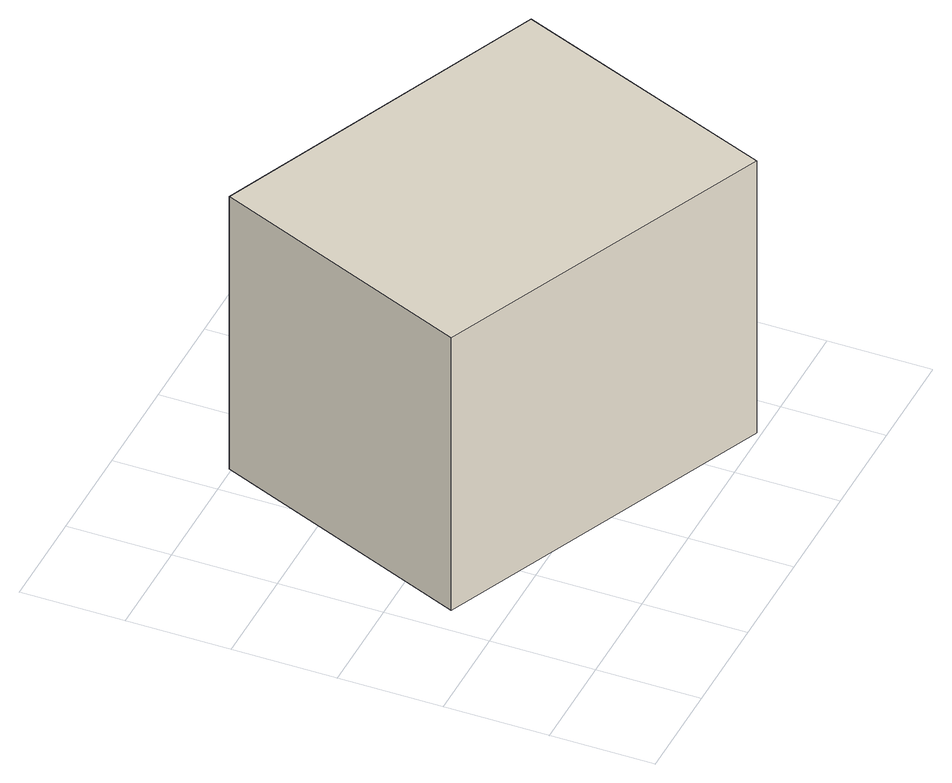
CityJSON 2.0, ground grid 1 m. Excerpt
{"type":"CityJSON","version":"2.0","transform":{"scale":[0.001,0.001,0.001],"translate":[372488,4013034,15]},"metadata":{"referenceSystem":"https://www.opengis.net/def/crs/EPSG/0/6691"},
"CityObjects":{
"building1":{"type":"Building","attributes":{"枝番":1,"利根川水系渡良瀬川洪水浸水想定区域（計画規模）.規模":"L1","利根川水系渡良瀬川洪水浸水想定区域（計画規模）.浸水ランク":"2","利根川水系渡良瀬川洪水浸水想定区域（計画規模）.浸水深":1.33,"利根川水系渡良瀬川洪水浸水想定区域（計画規模）.継続時間":20.7,"利根川水系渡良瀬川洪水浸水想定区域（想定最大規模）.規模":"L2","利根川水系渡良瀬川洪水浸水想定区域（想定最大規模）.浸水ランク":"2","利根川水系渡良瀬川洪水浸水想定区域（想定最大規模）.浸水深":2.16,"利根川水系渡良瀬川洪水浸水想定区域（想定最大規模）.継続時間":208.2,"利根川水系矢場川洪水浸水想定区域（想定最大規模）.規模":"L2","利根川水系矢場川洪水浸水想定区域（想定最大規模）.浸水ランク":"1","利根川水系矢場川洪水浸水想定区域（想定最大規模）.浸水深":0.49,"利根川水系矢場川洪水浸水想定区域（想定最大規模）.継続時間":10.1,"利根川水系多々良川洪水浸水想定区域（想定最大規模）.規模":"L2","利根川水系利根川洪水浸水想定区域（計画規模）.規模":"L1","利根川水系利根川洪水浸水想定区域（計画規模）.浸水ランク":"3","利根川水系利根川洪水浸水想定区域（計画規模）.浸水深":3,"利根川水系利根川洪水浸水想定区域（想定最大規模）.規模":"L2","利根川水系利根川洪水浸水想定区域（想定最大規模）.浸水ランク":"4","利根川水系利根川洪水浸水想定区域（想定最大規模）.浸水深":5.23,"BuildingDetails.prefecture":"10","BuildingDetails.city":"10207"},"geometry":[{"type":"Solid","lod":"1","boundaries":[[[[0,1,2,3]],[[2,4,5,3]],[[1,6,4,2]],[[0,7,6,1]],[[3,5,7,0]],[[4,6,7,5]]]]}]}
},
"vertices":[
[262,1475,830],[1303,4023,830],[4616,2623,830],[3585,45,830],[4616,2623,3830],[3585,45,3830],[1303,4023,3830],[262,1475,3830]
]}
